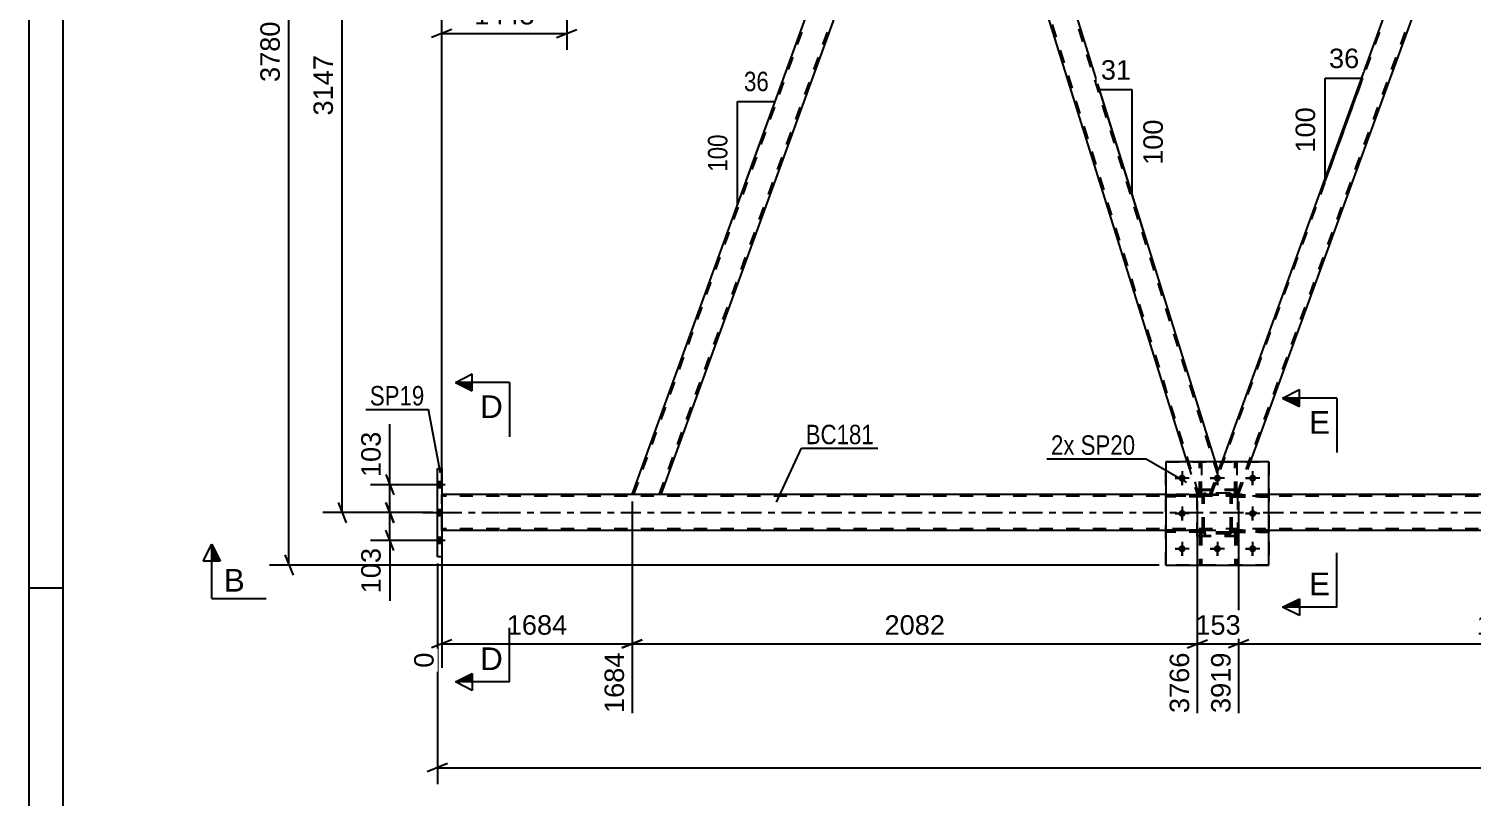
# Model space of a CAD drawing. Header units: millimetres. Extents: x 0 to 841, y 0 to 594.
# Drawn here: x 0 to 212.7, y 267.2 to 380.4 of the extents above; entities that cross this region are included whole.
import ezdxf

# ---------------------------------------------------------------- set-up
doc = ezdxf.new("R2010")
doc.units = ezdxf.units.MM
doc.linetypes.add('DXK_LINE_DOT2', pattern=[3.9198, 1.9599, -1.9599])
doc.linetypes.add('DXK_LINE_DOT3', pattern=[5.9187, 2.979, -0.9799, 0.9799, -0.9799])
doc.styles.add('Arial', font='ARIAL.TTF', dxfattribs={"height": 0.2})
doc.styles.add('Arial Narrow', font='ARIALN.TTF', dxfattribs={"height": 0.2})

# ---------------------------------------------------------------- blocks, each defined once
blk = doc.blocks.new('Unknown-318886728-1115')
at = {"color": 5, "linetype": 'Continuous'}
for p, q in [((0, 594), (0, 0)), ((5, 589), (5, 5)), ((5, 298), (0, 298))]:
    blk.add_line(p, q, dxfattribs=at)
blk = doc.blocks.new('Part-318886728-4102 - 3866')
at = {"color": 7, "linetype": 'DXK_LINE_DOT2'}
for p, q in [((172.95, 311.5), (172.99, 311.68)), ((172.99, 311.68), (172.95, 311.5)), ((172.95, 306.46), (172.95, 311.5)), ((173.19, 311.5), (173.21, 311.59)), ((173.19, 306.46), (173.19, 311.5)), ((173.21, 311.59), (173.26, 311.67)), ((173.25, 311.94), (173.43, 311.98)), ((173.43, 311.98), (173.25, 311.94)), ((173.26, 311.67), (173.34, 311.72)), ((173.34, 311.72), (173.43, 311.74)), ((176.87, 311.98), (173.43, 311.98)), ((173.43, 311.74), (176.87, 311.74)), ((176.87, 311.98), (177.06, 311.94)), ((177.06, 311.94), (176.87, 311.98)), ((176.87, 311.74), (176.96, 311.72)), ((176.96, 311.72), (177.04, 311.67)), ((177.04, 311.67), (177.09, 311.59)), ((177.09, 311.59), (177.11, 311.5)), ((177.11, 306.46), (177.11, 311.5)), ((177.32, 311.68), (177.35, 311.5)), ((177.35, 311.5), (177.32, 311.68)), ((177.35, 306.46), (177.35, 311.5)), ((172.99, 306.27), (172.95, 306.46)), ((172.95, 306.46), (172.99, 306.27)), ((173.21, 306.36), (173.19, 306.46)), ((173.26, 306.29), (173.21, 306.36)), ((173.34, 306.23), (173.26, 306.29)), ((177.04, 306.29), (176.96, 306.23)), ((177.09, 306.36), (177.04, 306.29)), ((177.11, 306.46), (177.09, 306.36)), ((177.35, 306.46), (177.32, 306.27)), ((177.32, 306.27), (177.35, 306.46)), ((173.43, 305.98), (173.25, 306.01)), ((173.25, 306.01), (173.43, 305.98)), ((173.43, 306.22), (173.34, 306.23)), ((176.87, 306.22), (173.43, 306.22)), ((176.87, 305.98), (173.43, 305.98)), ((176.96, 306.23), (176.87, 306.22)), ((177.06, 306.01), (176.87, 305.98)), ((176.87, 305.98), (177.06, 306.01))]:
    blk.add_line(p, q, dxfattribs=at)
at = {"color": 7, "linetype": 'DXK_LINE_DOT3'}
blk.add_line((175.15, 308.98), (175.15, 308.98), dxfattribs=at)
at = {"color": 7, "linetype": 'DXK_LINE_DOT2'}
for centre, start, end in [((173.43, 311.5), 112.5, 157.5), ((173.43, 311.5), 112.5, 157.5), ((176.87, 311.5), 22.5, 67.5), ((176.87, 311.5), 22.5, 67.5), ((173.43, 306.46), 202.5, 247.5), ((173.43, 306.46), 202.5, 247.5), ((176.87, 306.46), 292.5, 337.5), ((176.87, 306.46), 292.5, 337.5)]:
    blk.add_arc(centre, 0.48, start, end, dxfattribs=at)
blk = doc.blocks.new('Bolt-318886728-3892 - 3866')
at = {"color": 1, "linetype": 'Continuous'}
for p, q in [((169.95, 315.22), (169.95, 314.52)), ((175.15, 315.22), (175.15, 314.52)), ((180.35, 315.22), (180.35, 314.52)), ((168.91, 314.18), (169.61, 314.18)), ((169.95, 313.14), (169.95, 313.83)), ((170.99, 314.18), (170.3, 314.18)), ((174.11, 314.18), (174.81, 314.18)), ((175.15, 313.14), (175.15, 313.83)), ((176.19, 314.18), (175.5, 314.18)), ((179.31, 314.18), (180.01, 314.18)), ((180.35, 313.14), (180.35, 313.83)), ((181.39, 314.18), (180.7, 314.18)), ((168.91, 308.98), (169.61, 308.98)), ((169.95, 310.02), (169.95, 309.32)), ((169.95, 307.94), (169.95, 308.63)), ((170.99, 308.98), (170.3, 308.98)), ((179.31, 308.98), (180.01, 308.98)), ((180.35, 310.02), (180.35, 309.32)), ((180.35, 307.94), (180.35, 308.63)), ((181.39, 308.98), (180.7, 308.98)), ((169.95, 304.82), (169.95, 304.12)), ((175.15, 304.82), (175.15, 304.12)), ((180.35, 304.82), (180.35, 304.12)), ((168.91, 303.78), (169.61, 303.78)), ((169.95, 302.74), (169.95, 303.43)), ((170.99, 303.78), (170.3, 303.78)), ((174.11, 303.78), (174.81, 303.78)), ((175.15, 302.74), (175.15, 303.43)), ((176.19, 303.78), (175.5, 303.78)), ((179.31, 303.78), (180.01, 303.78)), ((180.35, 302.74), (180.35, 303.43)), ((181.39, 303.78), (180.7, 303.78))]:
    blk.add_line(p, q, dxfattribs=at)
blk = doc.blocks.new('Bolt-318886728-3893 - 3866')
at = {"linetype": 'Continuous'}
for points in [[(60.85, 312.77), (60.85, 313.65), (60.21, 313.65), (60.21, 312.77)], [(60.85, 312.77), (60.85, 313.65), (60.21, 313.65), (60.21, 312.77)], [(60.85, 312.77), (60.85, 313.65), (60.21, 313.65), (60.21, 312.77)], [(60.85, 308.65), (60.85, 309.53), (60.21, 309.53), (60.21, 308.65)], [(60.85, 308.65), (60.85, 309.53), (60.21, 309.53), (60.21, 308.65)], [(60.85, 304.57), (60.85, 305.45), (60.21, 305.45), (60.21, 304.57)], [(60.85, 304.57), (60.85, 305.45), (60.21, 305.45), (60.21, 304.57)], [(60.85, 304.57), (60.85, 305.45), (60.21, 305.45), (60.21, 304.57)]]:
    blk.add_hatch(color=1, dxfattribs=at).paths.add_polyline_path(points)
at = {"color": 1, "linetype": 'Continuous'}
for p, q in [((61.37, 313.21), (58.05, 313.21)), ((61.37, 313.21), (58.05, 313.21)), ((61.37, 313.21), (58.05, 313.21)), ((60.85, 313.65), (60.21, 313.65)), ((60.85, 313.65), (60.21, 313.65)), ((60.85, 313.65), (60.21, 313.65)), ((60.85, 312.77), (60.21, 312.77)), ((60.85, 312.77), (60.21, 312.77)), ((60.85, 312.77), (60.21, 312.77)), ((61.37, 309.09), (58.05, 309.09)), ((61.37, 309.09), (58.05, 309.09)), ((60.85, 309.53), (60.21, 309.53)), ((60.85, 309.53), (60.21, 309.53)), ((60.85, 308.65), (60.21, 308.65)), ((60.85, 308.65), (60.21, 308.65)), ((61.37, 305.01), (58.05, 305.01)), ((61.37, 305.01), (58.05, 305.01)), ((61.37, 305.01), (58.05, 305.01)), ((60.85, 305.45), (60.21, 305.45)), ((60.85, 305.45), (60.21, 305.45)), ((60.85, 305.45), (60.21, 305.45)), ((60.85, 304.57), (60.21, 304.57)), ((60.85, 304.57), (60.21, 304.57)), ((60.85, 304.57), (60.21, 304.57))]:
    blk.add_line(p, q, dxfattribs=at)
blk = doc.blocks.new('Part-318886728-4264 - 3866')
at = {"color": 7, "linetype": 'DXK_LINE_DOT2'}
for p, q in [((172.95, 306.54), (167.55, 306.54)), ((167.55, 306.22), (167.55, 306.54)), ((172.35, 306.22), (172.35, 306.54)), ((172.95, 306.54), (172.95, 306.22)), ((172.95, 306.22), (167.55, 306.22))]:
    blk.add_line(p, q, dxfattribs=at)
blk = doc.blocks.new('Part-318886728-3972 - 3866')
at = {"color": 7, "linetype": 'DXK_LINE_DOT2'}
for p, q in [((167.55, 301.38), (167.55, 316.58)), ((167.55, 316.58), (182.75, 316.58)), ((182.75, 316.58), (182.75, 301.38)), ((182.75, 301.38), (167.55, 301.38))]:
    blk.add_line(p, q, dxfattribs=at)
blk = doc.blocks.new('Part-318886728-3977 - 3866')
at = {"color": 2, "linetype": 'Continuous'}
for p, q in [((60.21, 302.61), (60.21, 315.61)), ((60.21, 315.61), (60.85, 315.61)), ((60.85, 315.61), (60.85, 302.61)), ((60.85, 302.61), (60.21, 302.61))]:
    blk.add_line(p, q, dxfattribs=at)
blk = doc.blocks.new('Part-318886728-4103 - 3866')
at = {"color": 7, "linetype": 'DXK_LINE_DOT2'}
for p, q in [((178.15, 312.51), (172.15, 312.51)), ((172.15, 305.71), (172.15, 312.51)), ((178.15, 305.71), (178.15, 312.51)), ((178.15, 305.71), (172.15, 305.71))]:
    blk.add_line(p, q, dxfattribs=at)
blk = doc.blocks.new('Part-318886728-3966 - 3866')
at = {"color": 7, "linetype": 'DXK_LINE_DOT2'}
for p, q in [((177.71, 311.73), (177.71, 316.58)), ((177.71, 316.58), (178.03, 316.58)), ((178.03, 316.58), (178.03, 311.73)), ((177.71, 312.33), (178.03, 312.33)), ((178.03, 311.73), (177.71, 311.73))]:
    blk.add_line(p, q, dxfattribs=at)
blk = doc.blocks.new('Part-318886728-4099 - 3866')
at = {"color": 7, "linetype": 'DXK_LINE_DOT2'}
for p, q in [((172.95, 311.5), (172.99, 311.68)), ((172.99, 311.68), (172.95, 311.5)), ((172.95, 306.46), (172.95, 311.5)), ((173.19, 311.5), (173.21, 311.59)), ((173.19, 306.46), (173.19, 311.5)), ((173.21, 311.59), (173.26, 311.67)), ((173.25, 311.94), (173.43, 311.98)), ((173.43, 311.98), (173.25, 311.94)), ((173.26, 311.67), (173.34, 311.72)), ((173.34, 311.72), (173.43, 311.74)), ((176.87, 311.98), (173.43, 311.98)), ((173.43, 311.74), (176.87, 311.74)), ((176.87, 311.98), (177.06, 311.94)), ((177.06, 311.94), (176.87, 311.98)), ((176.87, 311.74), (176.96, 311.72)), ((176.96, 311.72), (177.04, 311.67)), ((177.04, 311.67), (177.09, 311.59)), ((177.09, 311.59), (177.11, 311.5)), ((177.11, 306.46), (177.11, 311.5)), ((177.32, 311.68), (177.35, 311.5)), ((177.35, 311.5), (177.32, 311.68)), ((177.35, 306.46), (177.35, 311.5)), ((172.99, 306.27), (172.95, 306.46)), ((172.95, 306.46), (172.99, 306.27)), ((173.21, 306.36), (173.19, 306.46)), ((173.26, 306.29), (173.21, 306.36)), ((173.34, 306.23), (173.26, 306.29)), ((177.04, 306.29), (176.96, 306.23)), ((177.09, 306.36), (177.04, 306.29)), ((177.11, 306.46), (177.09, 306.36)), ((177.35, 306.46), (177.32, 306.27)), ((177.32, 306.27), (177.35, 306.46)), ((173.43, 305.98), (173.25, 306.01)), ((173.25, 306.01), (173.43, 305.98)), ((173.43, 306.22), (173.34, 306.23)), ((176.87, 306.22), (173.43, 306.22)), ((176.87, 305.98), (173.43, 305.98)), ((176.96, 306.23), (176.87, 306.22)), ((177.06, 306.01), (176.87, 305.98)), ((176.87, 305.98), (177.06, 306.01))]:
    blk.add_line(p, q, dxfattribs=at)
at = {"color": 7, "linetype": 'DXK_LINE_DOT3'}
blk.add_line((175.15, 308.98), (175.15, 308.98), dxfattribs=at)
at = {"color": 7, "linetype": 'DXK_LINE_DOT2'}
for centre, start, end in [((173.43, 311.5), 112.5, 157.5), ((173.43, 311.5), 112.5, 157.5), ((176.87, 311.5), 22.5, 67.5), ((176.87, 311.5), 22.5, 67.5), ((173.43, 306.46), 202.5, 247.5), ((173.43, 306.46), 202.5, 247.5), ((176.87, 306.46), 292.5, 337.5), ((176.87, 306.46), 292.5, 337.5)]:
    blk.add_arc(centre, 0.48, start, end, dxfattribs=at)
blk = doc.blocks.new('Part-318886728-4005 - 3866')
at = {"color": 7, "linetype": 'DXK_LINE_DOT2'}
for p, q in [((174.29, 311.75), (218.41, 432.97)), ((178.04, 311.75), (222.16, 432.97)), ((218.41, 432.97), (218.43, 432.97)), ((222.41, 432.97), (220.87, 428.72)), ((174.04, 311.75), (175.79, 316.58)), ((178.29, 311.75), (180.05, 316.58)), ((178.29, 311.75), (174.04, 311.75))]:
    blk.add_line(p, q, dxfattribs=at)
at = {"color": 2, "linetype": 'Continuous'}
for p, q in [((218.16, 432.97), (175.79, 316.58)), ((222.41, 432.97), (218.16, 432.97)), ((180.05, 316.58), (220.87, 428.72))]:
    blk.add_line(p, q, dxfattribs=at)
blk = doc.blocks.new('Part-318886728-4010 - 3866')
at = {"color": 2, "linetype": 'Continuous'}
for p, q in [((137.28, 432.97), (135.73, 428.72)), ((138.6, 432.97), (137.28, 432.97)), ((174.88, 316.58), (138.6, 432.97)), ((170.69, 316.58), (135.73, 428.72))]:
    blk.add_line(p, q, dxfattribs=at)
at = {"color": 7, "linetype": 'DXK_LINE_DOT2'}
for p, q in [((175.16, 314.85), (138.34, 432.97)), ((172.44, 311.75), (135.87, 429.09)), ((170.69, 316.58), (172.19, 311.75)), ((174.04, 311.75), (175.3, 315.22)), ((175.3, 315.22), (174.88, 316.58)), ((172.19, 311.75), (174.04, 311.75))]:
    blk.add_line(p, q, dxfattribs=at)
blk = doc.blocks.new('Part-318886728-4265 - 3866')
at = {"color": 2, "linetype": 'Continuous'}
for p, q in [((177.71, 316.58), (177.71, 316.58)), ((178.03, 316.58), (177.71, 316.58)), ((178.03, 316.58), (178.03, 316.58))]:
    blk.add_line(p, q, dxfattribs=at)
at = {"color": 7, "linetype": 'DXK_LINE_DOT2'}
for p, q in [((177.71, 311.73), (177.71, 316.58)), ((178.03, 311.73), (178.03, 316.58)), ((177.71, 312.33), (178.03, 312.33)), ((178.03, 311.73), (177.71, 311.73))]:
    blk.add_line(p, q, dxfattribs=at)
blk = doc.blocks.new('Part-318886728-4034 - 3866')
at = {"color": 7, "linetype": 'DXK_LINE_DOT2'}
for p, q in [((182.75, 311.74), (177.35, 311.74)), ((177.35, 311.74), (177.35, 311.42)), ((177.35, 311.42), (182.75, 311.42)), ((177.95, 311.42), (177.95, 311.74)), ((182.75, 311.42), (182.75, 311.74))]:
    blk.add_line(p, q, dxfattribs=at)
blk = doc.blocks.new('Part-318886728-4035 - 3866')
at = {"color": 7, "linetype": 'DXK_LINE_DOT2'}
for p, q in [((182.75, 306.54), (177.35, 306.54)), ((177.35, 306.54), (177.35, 306.22)), ((177.95, 306.22), (177.95, 306.54)), ((182.75, 306.22), (182.75, 306.54)), ((177.35, 306.22), (182.75, 306.22))]:
    blk.add_line(p, q, dxfattribs=at)
blk = doc.blocks.new('Part-318886728-4072 - 3866')
at = {"color": 7, "linetype": 'DXK_LINE_DOT2'}
for p, q in [((172.51, 306.21), (172.83, 306.21)), ((172.51, 306.21), (172.51, 301.38)), ((172.51, 305.61), (172.83, 305.61)), ((172.83, 306.21), (172.83, 301.38)), ((172.83, 301.38), (172.51, 301.38))]:
    blk.add_line(p, q, dxfattribs=at)
blk = doc.blocks.new('Part-318886728-4223 - 3866')
at = {"color": 2, "linetype": 'Continuous'}
for p, q in [((69.37, 311.75), (60.85, 311.75)), ((167.55, 311.75), (69.47, 311.75)), ((337.82, 311.75), (182.75, 311.75)), ((69.37, 306.47), (60.85, 306.47)), ((167.55, 306.47), (69.47, 306.47)), ((337.82, 306.47), (182.75, 306.47))]:
    blk.add_line(p, q, dxfattribs=at)
at = {"color": 7, "linetype": 'DXK_LINE_DOT2'}
for p, q in [((60.85, 306.47), (60.85, 311.75)), ((69.37, 311.51), (60.85, 311.51)), ((754.57, 311.51), (69.47, 311.51)), ((182.75, 311.75), (167.55, 311.75)), ((69.37, 306.71), (60.85, 306.71)), ((754.57, 306.71), (69.47, 306.71)), ((182.75, 306.47), (167.55, 306.47))]:
    blk.add_line(p, q, dxfattribs=at)
at = {"color": 7, "linetype": 'DXK_LINE_DOT3'}
for p, q in [((60.85, 309.11), (69.37, 309.11)), ((69.47, 309.11), (754.57, 309.11))]:
    blk.add_line(p, q, dxfattribs=at)
blk = doc.blocks.new('Part-318886728-4330 - 3866')
at = {"color": 7, "linetype": 'DXK_LINE_DOT2'}
for p, q in [((177.35, 306.22), (177.35, 306.54)), ((177.35, 306.54), (182.75, 306.54)), ((177.95, 306.22), (177.95, 306.54)), ((182.75, 306.54), (182.75, 306.22)), ((182.75, 306.22), (177.35, 306.22))]:
    blk.add_line(p, q, dxfattribs=at)
blk = doc.blocks.new('Part-318886728-4084 - 3866')
at = {"color": 7, "linetype": 'DXK_LINE_DOT2'}
for p, q in [((172.95, 311.74), (167.55, 311.74)), ((167.55, 311.74), (167.55, 311.42)), ((172.95, 311.42), (167.55, 311.42)), ((172.35, 311.42), (172.35, 311.74)), ((172.95, 311.42), (172.95, 311.74))]:
    blk.add_line(p, q, dxfattribs=at)
blk = doc.blocks.new('Part-318886728-4085 - 3866')
at = {"color": 7, "linetype": 'DXK_LINE_DOT2'}
for p, q in [((172.95, 306.54), (167.55, 306.54)), ((167.55, 306.54), (167.55, 306.22)), ((172.35, 306.22), (172.35, 306.54)), ((172.95, 306.22), (172.95, 306.54)), ((172.95, 306.22), (167.55, 306.22))]:
    blk.add_line(p, q, dxfattribs=at)
blk = doc.blocks.new('Part-318886728-4087 - 3866')
at = {"color": 2, "linetype": 'Continuous'}
for p, q in [((172.51, 316.58), (172.51, 316.58)), ((172.83, 316.58), (172.51, 316.58)), ((172.83, 316.58), (172.83, 316.58))]:
    blk.add_line(p, q, dxfattribs=at)
at = {"color": 7, "linetype": 'DXK_LINE_DOT2'}
for p, q in [((172.51, 311.73), (172.51, 316.58)), ((172.83, 311.73), (172.83, 316.58)), ((172.51, 312.33), (172.83, 312.33)), ((172.83, 311.73), (172.51, 311.73))]:
    blk.add_line(p, q, dxfattribs=at)
blk = doc.blocks.new('Part-318886728-4097 - 3866')
at = {"color": 2, "linetype": 'Continuous'}
for p, q in [((88.9, 311.75), (133.02, 432.97)), ((133.02, 432.97), (137.28, 432.97)), ((93.16, 311.75), (135.73, 428.72))]:
    blk.add_line(p, q, dxfattribs=at)
at = {"color": 7, "linetype": 'DXK_LINE_DOT2'}
for p, q in [((89.16, 311.75), (133.28, 432.97)), ((92.9, 311.75), (137.02, 432.97)), ((133.28, 432.97), (133.3, 432.97)), ((135.73, 428.72), (137.28, 432.97)), ((93.16, 311.75), (88.9, 311.75))]:
    blk.add_line(p, q, dxfattribs=at)
blk = doc.blocks.new('Part-318886728-4100 - 3866')
at = {"color": 7, "linetype": 'DXK_LINE_DOT2'}
for p, q in [((177.71, 306.21), (178.03, 306.21)), ((177.71, 306.21), (177.71, 301.38)), ((177.71, 305.61), (178.03, 305.61)), ((178.03, 306.21), (178.03, 301.38)), ((178.03, 301.38), (177.71, 301.38))]:
    blk.add_line(p, q, dxfattribs=at)
blk = doc.blocks.new('Bolt-318886728-4172 - 3866')
at = {"linetype": 'Continuous'}
for points in [[(170.47, 314.18, -1), (169.43, 314.18, -1)], [(175.67, 314.18, -1), (174.63, 314.18, -1)], [(180.87, 314.18, -1), (179.83, 314.18, -1)], [(170.47, 308.98, -1), (169.43, 308.98, -1)], [(180.87, 308.98, -1), (179.83, 308.98, -1)], [(170.47, 303.78, -1), (169.43, 303.78, -1)], [(175.67, 303.78, -1), (174.63, 303.78, -1)], [(180.87, 303.78, -1), (179.83, 303.78, -1)]]:
    blk.add_hatch(color=1, dxfattribs=at).paths.add_polyline_path(points)
at = {"color": 1, "linetype": 'Continuous'}
for p, q in [((169.95, 315.22), (169.95, 313.14)), ((175.15, 315.22), (175.15, 313.14)), ((180.35, 315.22), (180.35, 313.14)), ((170.99, 314.18), (168.91, 314.18)), ((176.19, 314.18), (174.11, 314.18)), ((181.39, 314.18), (179.31, 314.18)), ((170.99, 308.98), (168.91, 308.98)), ((169.95, 310.02), (169.95, 307.94)), ((181.39, 308.98), (179.31, 308.98)), ((180.35, 310.02), (180.35, 307.94)), ((169.95, 304.82), (169.95, 302.74)), ((175.15, 304.82), (175.15, 302.74)), ((180.35, 304.82), (180.35, 302.74)), ((170.99, 303.78), (168.91, 303.78)), ((176.19, 303.78), (174.11, 303.78)), ((181.39, 303.78), (179.31, 303.78))]:
    blk.add_line(p, q, dxfattribs=at)
blk = doc.blocks.new('Part-318886728-4218 - 3866')
at = {"color": 7, "linetype": 'DXK_LINE_DOT2'}
for p, q in [((178.15, 312.38), (172.15, 312.38)), ((172.15, 305.58), (172.15, 312.38)), ((178.15, 305.58), (178.15, 312.38)), ((178.15, 305.58), (172.15, 305.58))]:
    blk.add_line(p, q, dxfattribs=at)
blk = doc.blocks.new('Part-318886728-4247 - 3866')
at = {"color": 7, "linetype": 'DXK_LINE_DOT2'}
for p, q in [((172.83, 306.21), (172.51, 306.21)), ((172.51, 306.21), (172.51, 301.38)), ((172.51, 305.61), (172.83, 305.61)), ((172.83, 306.21), (172.83, 301.38)), ((172.51, 301.38), (172.83, 301.38))]:
    blk.add_line(p, q, dxfattribs=at)
blk = doc.blocks.new('Part-318886728-4254 - 3866')
at = {"color": 7, "linetype": 'DXK_LINE_DOT2'}
for p, q in [((172.51, 311.73), (172.51, 316.58)), ((172.51, 316.58), (172.83, 316.58)), ((172.83, 316.58), (172.83, 311.73)), ((172.51, 312.33), (172.83, 312.33)), ((172.83, 311.73), (172.51, 311.73))]:
    blk.add_line(p, q, dxfattribs=at)
blk = doc.blocks.new('Part-318886728-4267 - 3866')
at = {"color": 7, "linetype": 'DXK_LINE_DOT2'}
for p, q in [((178.03, 306.21), (177.71, 306.21)), ((177.71, 306.21), (177.71, 301.38)), ((177.71, 305.61), (178.03, 305.61)), ((178.03, 306.21), (178.03, 301.38)), ((177.71, 301.38), (178.03, 301.38))]:
    blk.add_line(p, q, dxfattribs=at)
blk = doc.blocks.new('Part-318886728-4287 - 3866')
at = {"color": 2, "linetype": 'Continuous'}
for p, q in [((167.55, 316.58), (167.55, 301.38)), ((182.75, 316.58), (167.55, 316.58)), ((182.75, 301.38), (182.75, 316.58)), ((167.55, 301.38), (182.75, 301.38))]:
    blk.add_line(p, q, dxfattribs=at)
blk = doc.blocks.new('Part-318886728-4293 - 3866')
at = {"color": 7, "linetype": 'DXK_LINE_DOT2'}
for p, q in [((177.35, 311.42), (177.35, 311.74)), ((177.35, 311.74), (182.75, 311.74)), ((182.75, 311.42), (177.35, 311.42)), ((177.95, 311.42), (177.95, 311.74)), ((182.75, 311.74), (182.75, 311.42))]:
    blk.add_line(p, q, dxfattribs=at)
blk = doc.blocks.new('Part-318886728-4331 - 3866')
at = {"color": 7, "linetype": 'DXK_LINE_DOT2'}
for p, q in [((172.95, 311.74), (167.55, 311.74)), ((167.55, 311.42), (167.55, 311.74)), ((172.95, 311.42), (167.55, 311.42)), ((172.35, 311.42), (172.35, 311.74)), ((172.95, 311.74), (172.95, 311.42))]:
    blk.add_line(p, q, dxfattribs=at)
blk = doc.blocks.new('AngleDimension-318886728-5061 - 3866')
at = {"color": 7, "linetype": 'Continuous'}
for p, q in [((162.61, 371.38), (157.79, 371.38)), ((162.61, 355.92), (157.79, 371.38)), ((162.61, 355.92), (162.61, 371.38)), ((164.78, 348.98), (162.61, 355.92))]:
    blk.add_line(p, q, dxfattribs=at)
at = {"color": 0}
for points in [[(163.03, 372.28), (163.03, 376.48), (157.38, 376.48), (157.38, 372.28)], [(167.71, 367.59), (163.51, 367.59), (163.51, 359.72), (167.71, 359.72)]]:
    blk.add_wipeout(points, dxfattribs=at)
at = {"color": 3, "style": 'Arial'}
blk.add_text('31', height=2.865, dxfattribs=at).set_placement((157.98, 372.88))
blk.add_text('100', height=2.865, rotation=90.0002, dxfattribs=at).set_placement((167.11, 360.32))
blk = doc.blocks.new('StraightDimension-318886728-5097 - 3866')
at = {"color": 7, "linetype": 'Continuous'}
for p, q in [((59.21, 313.21), (50.34, 313.21)), ((52.59, 314.71), (53.79, 311.71)), ((53.19, 309.11), (53.19, 313.21)), ((53.79, 307.61), (52.59, 310.61)), ((59.53, 309.11), (50.34, 309.11))]:
    blk.add_line(p, q, dxfattribs=at)
at = {"color": 0}
blk.add_wipeout([(52.44, 321.61), (48.24, 321.61), (48.24, 313.74), (52.44, 313.74)], dxfattribs=at)
at = {"color": 7, "linetype": 'Continuous'}
blk.add_line((53.19, 313.21), (53.19, 322.13), dxfattribs=at)
blk.add_line((53.19, 313.21), (53.19, 322.13), dxfattribs=at)
at = {"color": 3, "style": 'Arial'}
blk.add_text('103', height=2.865, rotation=90.0002, dxfattribs=at).set_placement((51.84, 314.34))
blk = doc.blocks.new('StraightDimension-318886728-5107 - 3866')
at = {"color": 7, "linetype": 'Continuous'}
for p, q in [((52.59, 310.61), (53.79, 307.61)), ((59.53, 309.11), (50.34, 309.11)), ((53.19, 305.01), (53.19, 309.11)), ((53.79, 303.51), (52.59, 306.51)), ((59.21, 305.01), (50.34, 305.01))]:
    blk.add_line(p, q, dxfattribs=at)
at = {"color": 0}
blk.add_wipeout([(52.44, 304.49), (48.24, 304.49), (48.24, 296.62), (52.44, 296.62)], dxfattribs=at)
at = {"color": 7, "linetype": 'Continuous'}
blk.add_line((53.19, 305.01), (53.19, 296.09), dxfattribs=at)
blk.add_line((53.19, 305.01), (53.19, 296.09), dxfattribs=at)
at = {"color": 3, "style": 'Arial'}
blk.add_text('103', height=2.865, rotation=90.0002, dxfattribs=at).set_placement((51.84, 297.22))
blk = doc.blocks.new('AngleDimension-318886728-5173 - 3866')
at = {"color": 7, "linetype": 'Continuous'}
for p, q in [((104.44, 369.68), (109.98, 369.68)), ((104.44, 354.45), (109.98, 369.68)), ((104.44, 354.45), (104.44, 369.68)), ((105.71, 357.95), (109.98, 369.68))]:
    blk.add_line(p, q, dxfattribs=at)
at = {"color": 0}
for points in [[(109.64, 370.58), (109.64, 374.78), (104.79, 374.78), (104.79, 370.58)], [(103.54, 365.41), (99.34, 365.41), (99.34, 358.72), (103.54, 358.72)]]:
    blk.add_wipeout(points, dxfattribs=at)
at = {"color": 3, "style": 'Arial Narrow'}
blk.add_text('36', height=2.863, dxfattribs=at).set_placement((105.39, 371.18))
blk.add_text('100', height=2.863, rotation=90.0002, dxfattribs=at).set_placement((102.94, 359.32))
blk = doc.blocks.new('StraightDimension-318886728-5072 - 3866')
at = {"color": 7, "linetype": 'Continuous'}
for p, q in [((79.27, 431.97), (79.27, 377.26)), ((60.85, 312.75), (60.85, 382.51)), ((62.35, 380.26), (59.35, 379.06)), ((60.85, 379.66), (79.27, 379.66)), ((77.77, 379.06), (80.77, 380.26))]:
    blk.add_line(p, q, dxfattribs=at)
at = {"color": 0}
blk.add_wipeout([(75.11, 380.41), (75.11, 384.61), (65.02, 384.61), (65.02, 380.41)], dxfattribs=at)
at = {"color": 3, "style": 'Arial'}
blk.add_text('1443', height=2.865, dxfattribs=at).set_placement((65.62, 381.01))
blk = doc.blocks.new('AngleDimension-318886728-5127 - 3866')
at = {"color": 7, "linetype": 'Continuous'}
for p, q in [((191.05, 373.08), (196.59, 373.08)), ((191.05, 357.86), (196.59, 373.08)), ((191.05, 357.86), (191.05, 373.08)), ((192.42, 361.63), (196.59, 373.08))]:
    blk.add_line(p, q, dxfattribs=at)
at = {"color": 0}
for points in [[(196.65, 373.98), (196.65, 378.18), (191, 378.18), (191, 373.98)], [(190.15, 369.4), (185.95, 369.4), (185.95, 361.53), (190.15, 361.53)]]:
    blk.add_wipeout(points, dxfattribs=at)
at = {"color": 3, "style": 'Arial'}
blk.add_text('36', height=2.865, dxfattribs=at).set_placement((191.6, 374.58))
blk.add_text('100', height=2.865, rotation=90.0002, dxfattribs=at).set_placement((189.55, 362.13))
blk = doc.blocks.new('StraightDimension-318886728-5271 - 3866')
at = {"color": 7, "linetype": 'Continuous'}
for p, q in [((38.93, 451.08), (37.73, 454.08)), ((82.26, 452.58), (35.48, 452.58)), ((38.33, 301.38), (38.33, 452.58)), ((37.73, 302.88), (38.93, 299.88)), ((166.55, 301.38), (35.48, 301.38))]:
    blk.add_line(p, q, dxfattribs=at)
at = {"color": 0}
blk.add_wipeout([(37.58, 382.02), (33.38, 382.02), (33.38, 371.93), (37.58, 371.93)], dxfattribs=at)
at = {"color": 3, "style": 'Arial'}
blk.add_text('3780', height=2.865, rotation=90.0002, dxfattribs=at).set_placement((36.98, 372.53))
blk = doc.blocks.new('StraightDimension-318886728-4345 - 3866')
at = {"color": 7, "linetype": 'Continuous'}
for p, q in [((60.21, 301.61), (60.21, 269.13)), ((61.71, 272.13), (58.71, 270.93)), ((60.21, 271.53), (798.86, 271.53))]:
    blk.add_line(p, q, dxfattribs=at)
blk = doc.blocks.new('StraightDimension-318886728-4676 - 3866')
at = {"color": 7, "linetype": 'Continuous'}
for p, q in [((178.29, 310.75), (178.29, 279.59)), ((257.32, 310.75), (257.32, 279.59)), ((179.79, 290.38), (176.79, 289.18)), ((178.29, 289.78), (257.32, 289.78)), ((255.82, 289.18), (258.82, 290.38))]:
    blk.add_line(p, q, dxfattribs=at)
at = {"color": 0}
blk.add_wipeout([(222.86, 290.53), (222.86, 294.73), (212.76, 294.73), (212.76, 290.53)], dxfattribs=at)
at = {"color": 0, "linetype": 'Continuous'}
blk.add_wipeout([(256.72, 289.08), (252.52, 289.08), (252.52, 278.99), (256.72, 278.99)], dxfattribs=at)
at = {"color": 3, "style": 'Arial'}
blk.add_text('1976', height=2.865, dxfattribs=at).set_placement((213.36, 291.13))
at = {"color": 3, "linetype": 'Continuous', "style": 'Arial'}
blk.add_text('5895', height=2.865, rotation=90.0002, dxfattribs=at).set_placement((256.12, 279.59))
blk = doc.blocks.new('StraightDimension-318886728-4690 - 3866')
at = {"color": 7, "linetype": 'Continuous'}
for p, q in [((172.19, 310.75), (172.19, 279.59)), ((178.29, 310.75), (178.29, 279.59)), ((170.69, 289.18), (173.69, 290.38)), ((172.19, 289.78), (178.29, 289.78)), ((179.79, 290.38), (176.79, 289.18))]:
    blk.add_line(p, q, dxfattribs=at)
at = {"color": 0}
blk.add_wipeout([(179.18, 290.53), (179.18, 294.73), (171.31, 294.73), (171.31, 290.53)], dxfattribs=at)
at = {"color": 0, "linetype": 'Continuous'}
blk.add_wipeout([(177.69, 289.08), (173.49, 289.08), (173.49, 278.99), (177.69, 278.99)], dxfattribs=at)
at = {"color": 3, "style": 'Arial'}
blk.add_text('153', height=2.865, dxfattribs=at).set_placement((171.91, 291.13))
at = {"color": 3, "linetype": 'Continuous', "style": 'Arial'}
blk.add_text('3919', height=2.865, rotation=90.0002, dxfattribs=at).set_placement((177.09, 279.59))
blk = doc.blocks.new('StraightDimension-318886728-4704 - 3866')
at = {"color": 7, "linetype": 'Continuous'}
for p, q in [((88.9, 310.75), (88.9, 279.59)), ((172.19, 310.75), (172.19, 279.59)), ((90.4, 290.38), (87.4, 289.18)), ((88.9, 289.78), (172.19, 289.78)), ((170.69, 289.18), (173.69, 290.38))]:
    blk.add_line(p, q, dxfattribs=at)
at = {"color": 0}
blk.add_wipeout([(135.59, 290.53), (135.59, 294.73), (125.5, 294.73), (125.5, 290.53)], dxfattribs=at)
at = {"color": 0, "linetype": 'Continuous'}
blk.add_wipeout([(171.59, 289.08), (167.39, 289.08), (167.39, 278.99), (171.59, 278.99)], dxfattribs=at)
at = {"color": 3, "style": 'Arial'}
blk.add_text('2082', height=2.865, dxfattribs=at).set_placement((126.1, 291.13))
at = {"color": 3, "linetype": 'Continuous', "style": 'Arial'}
blk.add_text('3766', height=2.865, rotation=90.0002, dxfattribs=at).set_placement((170.99, 279.59))
blk = doc.blocks.new('StraightDimension-318886728-4715 - 3866')
at = {"color": 7, "linetype": 'Continuous'}
for p, q in [((88.9, 310.75), (88.9, 279.59)), ((60.85, 305.47), (60.85, 286.26)), ((62.35, 290.38), (59.35, 289.18)), ((60.85, 289.78), (88.9, 289.78)), ((87.4, 289.18), (90.4, 290.38))]:
    blk.add_line(p, q, dxfattribs=at)
at = {"color": 0}
blk.add_wipeout([(79.92, 290.53), (79.92, 294.73), (69.83, 294.73), (69.83, 290.53)], dxfattribs=at)
at = {"color": 0, "linetype": 'Continuous'}
for points in [[(60.25, 289.08), (56.05, 289.08), (56.05, 285.66), (60.25, 285.66)], [(88.3, 289.08), (84.1, 289.08), (84.1, 278.99), (88.3, 278.99)]]:
    blk.add_wipeout(points, dxfattribs=at)
at = {"color": 3, "style": 'Arial'}
blk.add_text('1684', height=2.865, dxfattribs=at).set_placement((70.43, 291.13))
at = {"color": 3, "linetype": 'Continuous', "style": 'Arial'}
for s, height, p in [('0', 2.87, (59.65, 286.26)), ('1684', 2.865, (87.7, 279.59))]:
    blk.add_text(s, height=height, rotation=90.0002, dxfattribs=at).set_placement(p)
blk = doc.blocks.new('StraightDimension-318886728-4811 - 3866')
at = {"color": 7, "linetype": 'Continuous'}
for p, q in [((46.76, 433.47), (45.56, 436.47)), ((77.63, 434.97), (43.31, 434.97)), ((46.16, 309.11), (46.16, 434.97)), ((45.56, 310.61), (46.76, 307.61)), ((59.21, 309.11), (43.31, 309.11))]:
    blk.add_line(p, q, dxfattribs=at)
at = {"color": 0}
blk.add_wipeout([(45.41, 377.09), (41.21, 377.09), (41.21, 366.99), (45.41, 366.99)], dxfattribs=at)
at = {"color": 3, "style": 'Arial'}
blk.add_text('3147', height=2.865, rotation=90.0002, dxfattribs=at).set_placement((44.81, 367.59))
blk = doc.blocks.new('MarkSet-318886728-5336 - 3866')
at = {"color": 30, "linetype": 'Continuous'}
blk.add_line((170.6, 313.52), (164.54, 317.02), dxfattribs=at)
at = {"color": 0}
blk.add_wipeout([(154.1, 317.62), (154.1, 320.62), (150.63, 320.62), (150.63, 317.62)], dxfattribs=at)
blk.add_wipeout([(154.1, 317.62), (154.1, 320.62), (150.63, 320.62), (150.63, 317.62)], dxfattribs=at)
blk.add_wipeout([(163.04, 317.62), (163.04, 320.62), (155, 320.62), (155, 317.62)], dxfattribs=at)
blk.add_wipeout([(163.04, 317.62), (163.04, 320.62), (155, 320.62), (155, 317.62)], dxfattribs=at)
at = {"color": 30, "linetype": 'Continuous'}
blk.add_line((150.03, 317.02), (164.54, 317.02), dxfattribs=at)
at = {"color": 3, "style": 'Arial Narrow'}
for s, p in [('2x', (150.63, 317.62)), ('SP20', (155, 317.62))]:
    blk.add_text(s, height=2.863, dxfattribs=at).set_placement(p)
blk = doc.blocks.new('Mark-318886728-3973 - 3866')
at = {"color": 0}
blk.add_wipeout([(58.29, 324.89), (58.29, 327.89), (50.25, 327.89), (50.25, 324.89)], dxfattribs=at)
blk.add_wipeout([(58.29, 324.89), (58.29, 327.89), (50.25, 327.89), (50.25, 324.89)], dxfattribs=at)
at = {"color": 30, "linetype": 'Continuous'}
for p in [(49.65, 324.29), (60.65, 314.9)]:
    blk.add_line(p, (58.89, 324.29), dxfattribs=at)
at = {"color": 3, "style": 'Arial Narrow'}
blk.add_text('SP19', height=2.863, dxfattribs=at).set_placement((50.25, 324.89))
blk = doc.blocks.new('Mark-318886728-4219 - 3866')
at = {"color": 0}
blk.add_wipeout([(124.53, 319.18), (124.53, 322.18), (114.48, 322.18), (114.48, 319.18)], dxfattribs=at)
blk.add_wipeout([(124.53, 319.18), (124.53, 322.18), (114.48, 322.18), (114.48, 319.18)], dxfattribs=at)
at = {"color": 30, "linetype": 'Continuous'}
for p, q in [((110.16, 310.66), (113.88, 318.58)), ((113.88, 318.58), (125.13, 318.58))]:
    blk.add_line(p, q, dxfattribs=at)
at = {"color": 3, "style": 'Arial Narrow'}
blk.add_text('BC181', height=2.863, dxfattribs=at).set_placement((114.48, 319.18))
blk = doc.blocks.new('SectionMark-318886728-5298 - 3866')
at = {"linetype": 'Continuous'}
for points in [[(65.35, 328.29), (65.35, 327.04), (62.85, 328.29)], [(65.35, 285.41), (65.35, 284.16), (62.85, 284.16)]]:
    blk.add_hatch(color=6, dxfattribs=at).paths.add_polyline_path(points)
at = {"color": 6, "linetype": 'Continuous'}
for p, q in [((62.85, 328.29), (65.35, 329.54)), ((70.85, 328.29), (62.85, 328.29)), ((62.85, 328.29), (65.35, 327.04)), ((65.35, 327.04), (65.35, 329.54)), ((62.85, 284.16), (65.35, 285.41)), ((65.35, 285.41), (65.35, 282.91)), ((70.85, 284.16), (62.85, 284.16)), ((65.35, 282.91), (62.85, 284.16))]:
    blk.add_line(p, q, dxfattribs=at)
at = {"color": 0, "linetype": 'Continuous'}
for points in [[(69.85, 323.04), (69.85, 326.54), (66.48, 326.54), (66.48, 323.04)], [(69.85, 285.91), (69.85, 289.41), (66.48, 289.41), (66.48, 285.91)]]:
    blk.add_wipeout(points, dxfattribs=at)
at = {"color": 6, "linetype": 'Continuous'}
for p, q in [((70.85, 328.29), (70.85, 320.29)), ((70.85, 284.16), (70.85, 292.16))]:
    blk.add_line(p, q, dxfattribs=at)
at = {"color": 3, "linetype": 'Continuous', "style": 'Arial'}
for p in [(66.48, 323.04), (66.48, 285.91)]:
    blk.add_text('D', height=3.34, dxfattribs=at).set_placement(p)
blk = doc.blocks.new('SectionMark-318886728-5294 - 3866')
at = {"color": 6, "linetype": 'Continuous'}
for p in [(25.71, 301.97), (26.96, 296.47)]:
    blk.add_line(p, (26.96, 304.47), dxfattribs=at)
at = {"color": 0, "linetype": 'Continuous'}
blk.add_wipeout([(31.82, 297.47), (31.82, 300.97), (28.71, 300.97), (28.71, 297.47)], dxfattribs=at)
at = {"linetype": 'Continuous'}
blk.add_hatch(color=6, dxfattribs=at).paths.add_polyline_path([(28.21, 301.97), (26.96, 301.97), (26.96, 304.47)])
at = {"color": 6, "linetype": 'Continuous'}
for p, q in [((26.96, 304.47), (28.21, 301.97)), ((28.21, 301.97), (25.71, 301.97)), ((26.96, 296.47), (34.96, 296.47))]:
    blk.add_line(p, q, dxfattribs=at)
at = {"color": 3, "linetype": 'Continuous', "style": 'Arial'}
blk.add_text('B', height=3.34, dxfattribs=at).set_placement((28.71, 297.47))
blk = doc.blocks.new('SectionMark-318886728-5296 - 3866')
at = {"linetype": 'Continuous'}
for points in [[(187.27, 325.98), (187.27, 324.73), (184.77, 325.98)], [(187.27, 296.43), (187.27, 295.18), (184.77, 295.18)]]:
    blk.add_hatch(color=6, dxfattribs=at).paths.add_polyline_path(points)
at = {"color": 6, "linetype": 'Continuous'}
for p, q in [((184.77, 325.98), (187.27, 327.23)), ((192.77, 325.98), (184.77, 325.98)), ((184.77, 325.98), (187.27, 324.73)), ((187.27, 324.73), (187.27, 327.23)), ((184.77, 295.18), (187.27, 296.43)), ((187.27, 296.43), (187.27, 293.93)), ((192.77, 295.18), (184.77, 295.18)), ((187.27, 293.93), (184.77, 295.18))]:
    blk.add_line(p, q, dxfattribs=at)
at = {"color": 0, "linetype": 'Continuous'}
for points in [[(191.77, 320.73), (191.77, 324.23), (188.66, 324.23), (188.66, 320.73)], [(191.77, 296.93), (191.77, 300.43), (188.66, 300.43), (188.66, 296.93)]]:
    blk.add_wipeout(points, dxfattribs=at)
at = {"color": 6, "linetype": 'Continuous'}
for p, q in [((192.77, 325.98), (192.77, 317.98)), ((192.77, 295.18), (192.77, 303.18))]:
    blk.add_line(p, q, dxfattribs=at)
at = {"color": 3, "linetype": 'Continuous', "style": 'Arial'}
for p in [(188.66, 320.73), (188.66, 296.93)]:
    blk.add_text('E', height=3.34, dxfattribs=at).set_placement(p)

msp = doc.modelspace()

# ---------------------------------------------------------------- block references
for name in ['Unknown-318886728-1115', 'Part-318886728-4097 - 3866', 'Part-318886728-4010 - 3866', 'Part-318886728-4005 - 3866', 'Part-318886728-3977 - 3866', 'Part-318886728-3972 - 3866', 'Part-318886728-4287 - 3866', 'Bolt-318886728-3892 - 3866', 'Bolt-318886728-4172 - 3866', 'Part-318886728-4087 - 3866', 'Part-318886728-4254 - 3866', 'Part-318886728-3966 - 3866', 'Part-318886728-4265 - 3866', 'Bolt-318886728-3893 - 3866', 'Part-318886728-4223 - 3866', 'Part-318886728-4084 - 3866', 'Part-318886728-4331 - 3866', 'Part-318886728-4103 - 3866', 'Part-318886728-4218 - 3866', 'Part-318886728-4102 - 3866', 'Part-318886728-4099 - 3866', 'Part-318886728-4034 - 3866', 'Part-318886728-4293 - 3866', 'Part-318886728-4264 - 3866', 'Part-318886728-4085 - 3866', 'Part-318886728-4035 - 3866', 'Part-318886728-4330 - 3866', 'Part-318886728-4072 - 3866', 'Part-318886728-4247 - 3866', 'Part-318886728-4100 - 3866', 'Part-318886728-4267 - 3866']:
    msp.add_blockref(name, (0, 0))

# ---------------------------------------------------------------- next in the draw order: block references
for name in ['AngleDimension-318886728-5061 - 3866', 'AngleDimension-318886728-5127 - 3866', 'AngleDimension-318886728-5173 - 3866', 'StraightDimension-318886728-5097 - 3866']:
    msp.add_blockref(name, (0, 0))

# ---------------------------------------------------------------- next in the draw order: block references
for name in ['StraightDimension-318886728-5072 - 3866', 'StraightDimension-318886728-5107 - 3866']:
    msp.add_blockref(name, (0, 0))

# ---------------------------------------------------------------- next in the draw order: block references
msp.add_blockref('StraightDimension-318886728-5271 - 3866', (0, 0))

# ---------------------------------------------------------------- next in the draw order: block references
msp.add_blockref('StraightDimension-318886728-4345 - 3866', (0, 0))

# ---------------------------------------------------------------- next in the draw order: block references
for name in ['MarkSet-318886728-5336 - 3866', 'StraightDimension-318886728-4676 - 3866']:
    msp.add_blockref(name, (0, 0))

# ---------------------------------------------------------------- next in the draw order: block references
msp.add_blockref('StraightDimension-318886728-4690 - 3866', (0, 0))

# ---------------------------------------------------------------- next in the draw order: block references
msp.add_blockref('StraightDimension-318886728-4704 - 3866', (0, 0))

# ---------------------------------------------------------------- next in the draw order: block references
for name in ['Mark-318886728-4219 - 3866', 'StraightDimension-318886728-4715 - 3866']:
    msp.add_blockref(name, (0, 0))

# ---------------------------------------------------------------- next in the draw order: block references
msp.add_blockref('StraightDimension-318886728-4811 - 3866', (0, 0))

# ---------------------------------------------------------------- next in the draw order: block references
for name in ['Mark-318886728-3973 - 3866', 'SectionMark-318886728-5298 - 3866']:
    msp.add_blockref(name, (0, 0))

# ---------------------------------------------------------------- next in the draw order: block references
msp.add_blockref('SectionMark-318886728-5294 - 3866', (0, 0))

# ---------------------------------------------------------------- next in the draw order: block references
msp.add_blockref('SectionMark-318886728-5296 - 3866', (0, 0))

doc.saveas('drawing.dxf')
